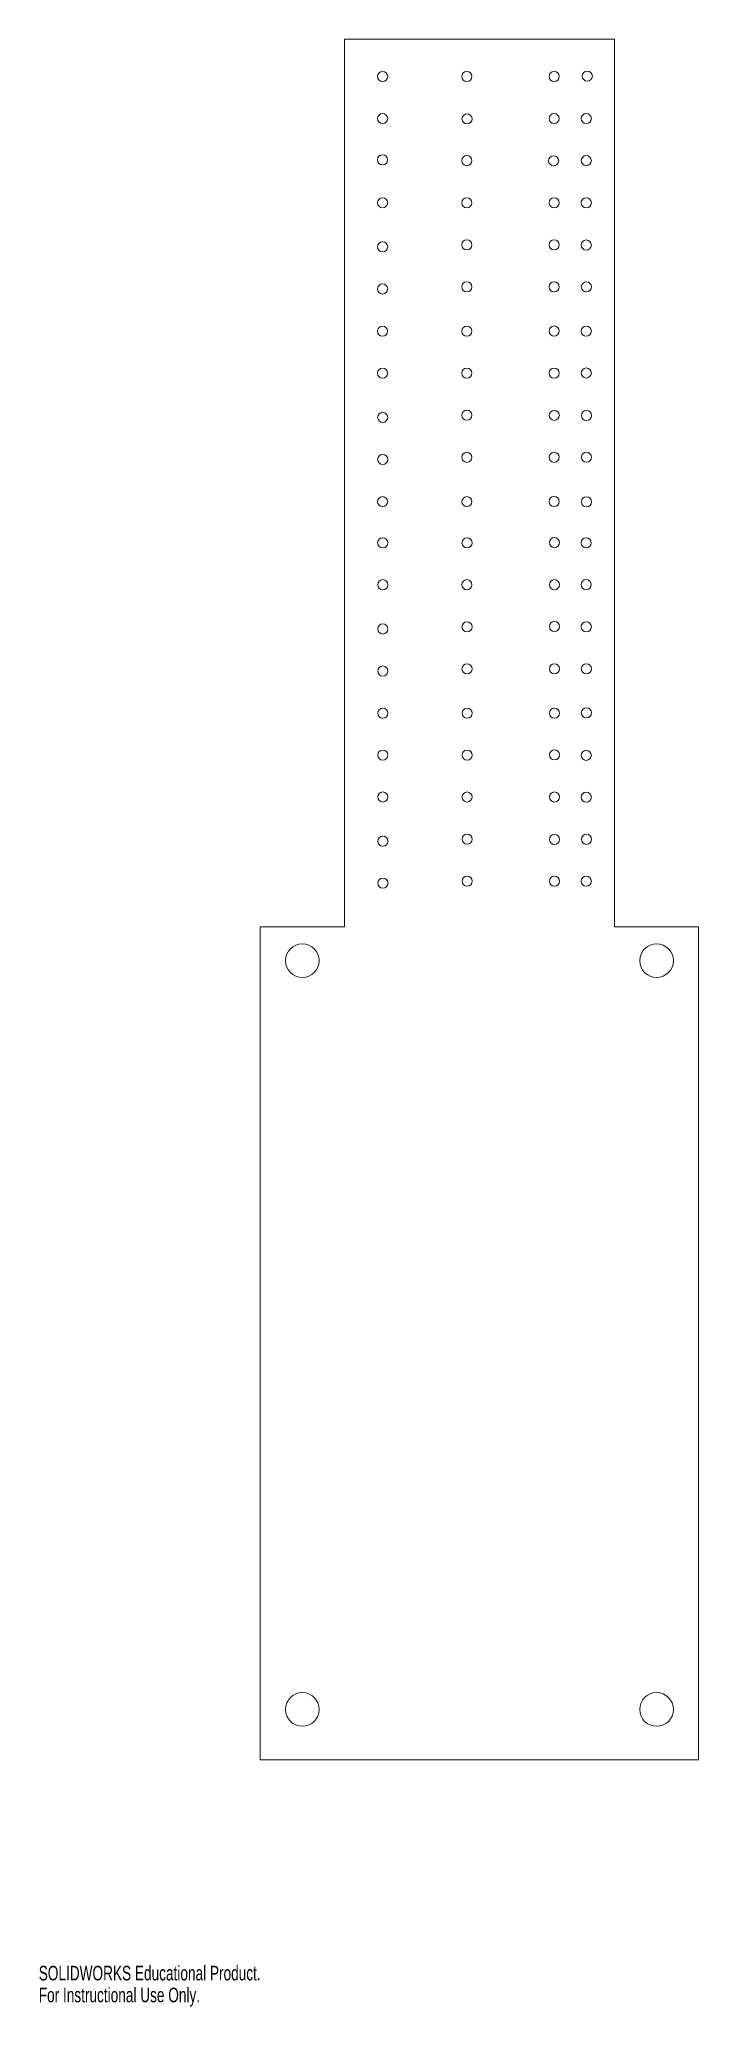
# Model space of a CAD drawing. Header units: millimetres. Extents: x 0 to 78, y 0 to 234.
import ezdxf

# ---------------------------------------------------------------- set-up
doc = ezdxf.new("R2010")
doc.units = ezdxf.units.MM
doc.styles.add('SLDTEXTSTYLE0', font='TXT', dxfattribs={"width": 0.7})

msp = doc.modelspace()

# ---------------------------------------------------------------- linework, layer by layer
at = {"color": 7, "linetype": 'Continuous', "lineweight": 18}
for p, q in [((36.32, 233.8), (68.41, 233.8)), ((36.32, 233.8), (36.32, 128.3)), ((68.41, 233.8), (68.41, 128.3)), ((36.32, 128.3), (26.32, 128.3)), ((26.32, 128.3), (26.32, 29.3)), ((68.41, 128.3), (78.41, 128.3)), ((78.41, 128.3), (78.41, 29.3)), ((26.32, 29.3), (78.41, 29.3))]:
    msp.add_line(p, q, dxfattribs=at)
for centre, radius in [((40.86, 229.38), 0.6), ((50.86, 229.38), 0.6), ((61.25, 229.38), 0.6), ((65.18, 229.43), 0.6), ((40.86, 224.38), 0.6), ((50.89, 224.34), 0.6), ((61.23, 224.38), 0.6), ((65.06, 224.38), 0.6), ((40.85, 219.47), 0.6), ((50.86, 219.38), 0.6), ((61.18, 219.37), 0.6), ((65.06, 219.38), 0.6), ((40.86, 214.38), 0.6), ((50.86, 214.38), 0.6), ((61.25, 214.38), 0.6), ((65.06, 214.37), 0.6), ((40.86, 209.13), 0.6), ((50.86, 209.38), 0.6), ((61.25, 209.37), 0.6), ((65.06, 209.35), 0.6), ((40.86, 204.13), 0.6), ((50.86, 204.38), 0.6), ((61.24, 204.38), 0.6), ((65.07, 204.37), 0.6), ((40.85, 199.1), 0.6), ((50.87, 199.1), 0.6), ((61.24, 199.13), 0.6), ((65.06, 199.12), 0.6), ((40.86, 194.13), 0.6), ((50.86, 194.13), 0.6), ((61.24, 194.13), 0.6), ((65.06, 194.14), 0.6), ((40.87, 188.87), 0.6), ((50.87, 189.12), 0.6), ((61.26, 189.11), 0.6), ((65.09, 189.09), 0.6), ((50.87, 184.12), 0.6), ((61.25, 184.12), 0.6), ((65.07, 184.13), 0.6), ((40.87, 183.87), 0.6), ((40.86, 178.85), 0.6), ((50.88, 178.85), 0.6), ((61.25, 178.87), 0.6), ((65.09, 178.83), 0.6), ((40.87, 173.96), 0.6), ((50.89, 173.96), 0.6), ((61.27, 173.98), 0.6), ((65.05, 173.97), 0.6), ((40.88, 168.98), 0.6), ((50.88, 168.98), 0.6), ((61.27, 168.98), 0.6), ((65.05, 168.99), 0.6), ((40.89, 163.72), 0.6), ((50.89, 163.98), 0.6), ((61.27, 164.02), 0.6), ((65.06, 163.98), 0.6), ((40.89, 158.72), 0.6), ((50.89, 158.98), 0.6), ((61.27, 158.98), 0.6), ((65.07, 158.98), 0.6), ((61.27, 153.72), 0.6), ((65.07, 153.75), 0.6), ((40.88, 153.7), 0.6), ((50.9, 153.7), 0.6), ((40.88, 148.73), 0.6), ((50.9, 148.73), 0.6), ((61.28, 148.75), 0.6), ((65.06, 148.7), 0.6), ((40.89, 143.75), 0.6), ((50.89, 143.75), 0.6), ((61.28, 143.75), 0.6), ((65.06, 143.72), 0.6), ((40.9, 138.5), 0.6), ((50.9, 138.75), 0.6), ((61.28, 138.71), 0.6), ((65.08, 138.72), 0.6), ((40.9, 133.5), 0.6), ((50.9, 133.75), 0.6), ((61.29, 133.75), 0.6), ((65.06, 133.75), 0.6), ((31.32, 124.3), 2), ((73.41, 124.3), 2), ((31.32, 35.3), 2), ((73.41, 35.3), 2)]:
    msp.add_circle(centre, radius, dxfattribs=at)

# ---------------------------------------------------------------- texts
at = {"color": 7, "linetype": 'Continuous', "char_height": 1.73, "attachment_point": 1, "style": 'SLDTEXTSTYLE0'}
for s, insert in [('SOLIDWORKS Educational Product.', (0, 4.83)), ('For Instructional Use Only.', (0, 2.23))]:
    msp.add_mtext(s, dxfattribs=dict(at, insert=insert))

doc.saveas('drawing.dxf')
